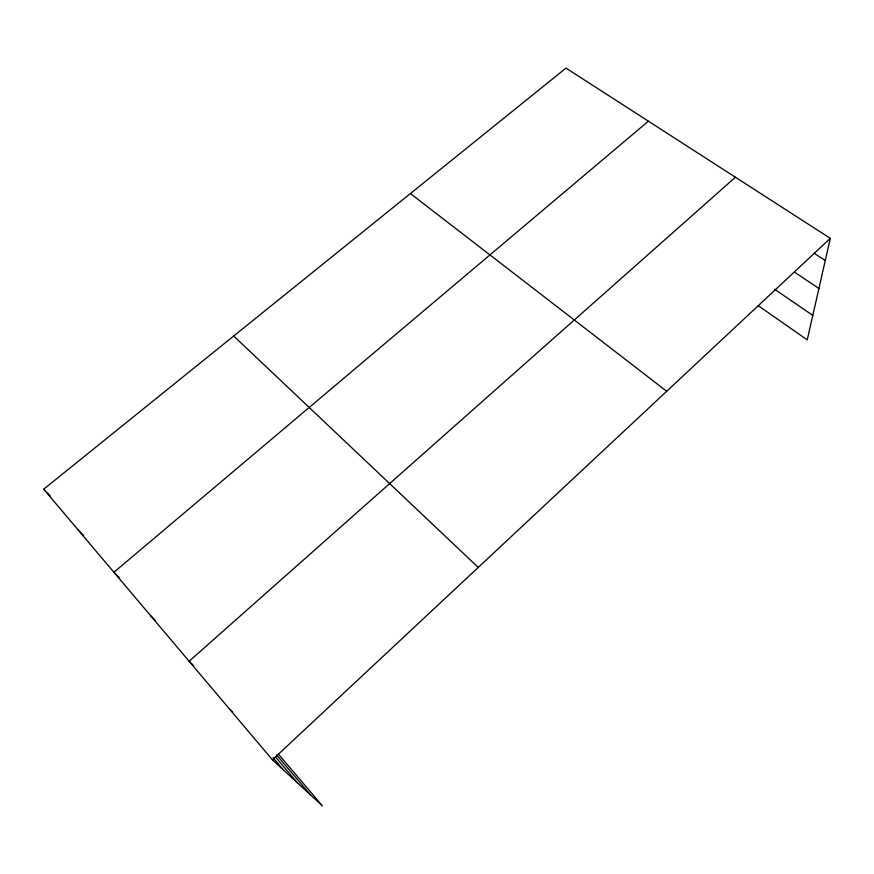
<?xml version="1.0" encoding="UTF-8"?>
<svg xmlns="http://www.w3.org/2000/svg" width="874" height="874" viewBox="0 0 874 874"><rect width="100%" height="100%" fill="white"/><g stroke="black" fill="none" stroke-linecap="round" stroke-linejoin="round"><path stroke-width="1.31" d="M278.26 753.956L322.451 805.894L272.415 759.812L43.7 489.2L565.991 68.106L830.3 238.351L807.237 339.866L758.228 305.66M272.415 759.812L830.3 238.351M735.416 177.236L189.123 661.268L193.766 665.769M648.399 121.191L113.915 572.284L119.705 578.064M814.033 253.165L825.264 260.528M794.51 272.131L818.916 288.496M774.561 289.228L812.798 315.405M410.398 193.547L666.698 391.279M233.697 336.02L478.242 567.423M229.676 709.251L232.473 711.895M150.59 615.667L155.179 620.201M77.95 529.72L83.609 535.456M43.7 489.2L45.546 491.079M47.382 492.958L50.146 495.787M276.577 754.939L310.598 794.969M275.408 756.884L297.4 782.82M273.103 757.725L283.537 770.049"/></g></svg>
